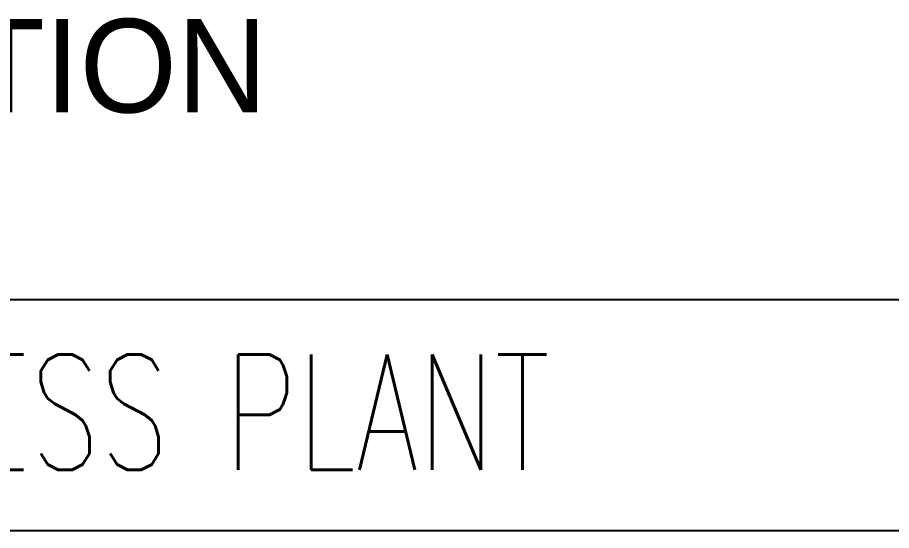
# Model space of a CAD drawing. Header units: inches. Extents: x -1128 to 651, y 96 to 845.
# Drawn here: x 276.72 to 284.14, y 659.43 to 663.78 of the extents above; entities that cross this region are included whole.
import ezdxf

# ---------------------------------------------------------------- set-up
doc = ezdxf.new("R2010")
doc.units = ezdxf.units.IN
doc.header["$MEASUREMENT"] = 0
doc.layers.add('Cables', color=7, linetype='Continuous', lineweight=0)
doc.layers.add('TEG BORDER', color=7, linetype='Continuous')
doc.styles.add('HZTXT', font='txt_qlt.shx', dxfattribs={"width": 0.7, "bigfont": 'hztxt.shx'})

# ---------------------------------------------------------------- blocks, each defined once
blk = doc.blocks.new('TEG BORDER A2')
at = {"layer": 'TEG BORDER'}
for p, q in [((489, 46), (589, 46)), ((489, 42), (589, 42))]:
    blk.add_line(p, q, dxfattribs=at)
at = {"color": 7, "linetype": 'Continuous', "lineweight": -3}
blk.add_text('SINOPEC PETROLEUM ENGINEERING CORPORATION', height=1.62, dxfattribs=at).set_placement((505.755, 49.237))
at = {"linetype": 'Continuous', "lineweight": -3, "style": 'HZTXT', "width": 0.7}
blk.add_text('60 MMSCFD SILICAGEL DEHYDRATION TYPE NATURAL GAS PROCESS PLANT', height=2, dxfattribs=at).set_placement((497.505, 43.049))

msp = doc.modelspace()

# ---------------------------------------------------------------- block references
at = {"layer": 'Cables', "color": 0, "xscale": 0.4897326461023622, "yscale": 0.4897326461023622, "zscale": 0.4897326461023622}
msp.add_blockref('TEG BORDER A2', (3.5696, 638.8601), dxfattribs=at)

doc.saveas('drawing.dxf')
